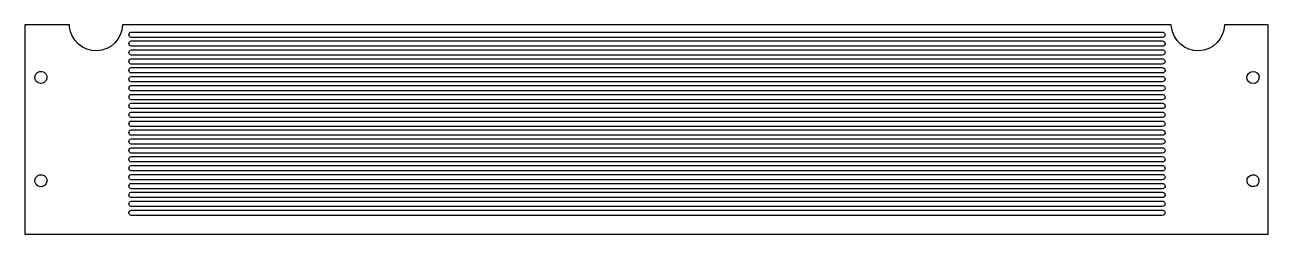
# Model space of a CAD drawing. Header units: millimetres. Extents: x 0 to 350, y 0 to 59.
import ezdxf

# ---------------------------------------------------------------- set-up
doc = ezdxf.new("R2010")
doc.units = ezdxf.units.MM
doc.layers.get('0').update_dxf_attribs({"color": 70})

msp = doc.modelspace()

# ---------------------------------------------------------------- linework, layer by layer
for points in [[(349.75, 58.75), (337.487, 58.75, -0.933054123), (322.541, 58.216), (322.513, 58.75), (27.4869, 58.75, -0.933289509), (12.5411, 58.216), (12.5131, 58.75), (0, 58.75), (0, 0), (349.75, 0)], [(320.709, 56.2435, -0.541527809), (319.938, 55.2526), (29.9381, 55.2526, -0.920699609), (29.9381, 56.7474), (319.938, 56.7474, -0.342517916)], [(320.709, 53.7435, -0.541527809), (319.938, 52.7526), (29.9381, 52.7526, -0.920699609), (29.9381, 54.2474), (319.938, 54.2474, -0.342517916)], [(320.709, 51.2435, -0.541527809), (319.938, 50.2526), (29.9381, 50.2526, -0.920699609), (29.9381, 51.7474), (319.938, 51.7474, -0.342517916)], [(320.709, 48.7435, -0.541527809), (319.938, 47.7526), (29.9381, 47.7526, -0.920699609), (29.9381, 49.2474), (319.938, 49.2474, -0.342517916)], [(3.0822, 44.938, -27.338639477), (2.96072, 44.7216)], [(320.709, 46.2435, -0.541527809), (319.938, 45.2526), (29.9381, 45.2526, -0.920699609), (29.9381, 46.7474), (319.938, 46.7474, -0.342517916)], [(344.951, 45.6089, -27.522895228), (344.723, 45.5119)], [(320.709, 43.7435, -0.541527809), (319.938, 42.7526), (29.9381, 42.7526, -0.920699609), (29.9381, 44.2474), (319.938, 44.2474, -0.342517916)], [(320.709, 41.2435, -0.541527809), (319.938, 40.2526), (29.9381, 40.2526, -0.920699609), (29.9381, 41.7474), (319.938, 41.7474, -0.342517916)], [(320.709, 38.7435, -0.541527809), (319.938, 37.7526), (29.9381, 37.7526, -0.920699609), (29.9381, 39.2474), (319.938, 39.2474, -0.342517916)], [(320.709, 36.2435, -0.541527809), (319.938, 35.2526), (29.9381, 35.2526, -0.920699609), (29.9381, 36.7474), (319.938, 36.7474, -0.342517916)], [(320.709, 33.7435, -0.541527809), (319.938, 32.7526), (29.9381, 32.7526, -0.920699609), (29.9381, 34.2474), (319.938, 34.2474, -0.342517916)], [(320.709, 31.2435, -0.541527809), (319.938, 30.2526), (29.9381, 30.2526, -0.920699609), (29.9381, 31.7474), (319.938, 31.7474, -0.342517916)], [(320.709, 28.7435, -0.541527809), (319.938, 27.7526), (29.9381, 27.7526, -0.920699609), (29.9381, 29.2474), (319.938, 29.2474, -0.342517916)], [(320.709, 26.2435, -0.541527809), (319.938, 25.2526), (29.9381, 25.2526, -0.920699609), (29.9381, 26.7474), (319.938, 26.7474, -0.342517916)], [(320.709, 23.7435, -0.541527809), (319.938, 22.7526), (29.9381, 22.7526, -0.920699609), (29.9381, 24.2474), (319.938, 24.2474, -0.342517916)], [(320.709, 21.2435, -0.541527809), (319.938, 20.2526), (29.9381, 20.2526, -0.920699609), (29.9381, 21.7474), (319.938, 21.7474, -0.342517916)], [(320.709, 18.7435, -0.541527809), (319.938, 17.7526), (29.9381, 17.7526, -0.920699609), (29.9381, 19.2474), (319.938, 19.2474, -0.342517916)], [(3.0822, 15.938, -27.338639477), (2.96072, 15.7216)], [(320.709, 16.2435, -0.541266768), (319.938, 15.2525), (29.9381, 15.2525, -0.920689149), (29.9381, 16.7474), (319.938, 16.7474, -0.342517916)], [(320.709, 13.7435, -0.541266768), (319.938, 12.7525), (29.9381, 12.7525, -0.920689149), (29.9381, 14.2474), (319.938, 14.2474, -0.342517916)], [(344.951, 13.3911, -27.361228594), (345.191, 13.3283)], [(320.709, 11.2435, -0.541266768), (319.938, 10.2525), (29.9381, 10.2525, -0.920689149), (29.9381, 11.7474), (319.938, 11.7474, -0.342517916)], [(320.709, 8.74352, -0.541258406), (319.938, 7.75255), (29.9381, 7.75255, -0.920654976), (29.9381, 9.24744), (319.938, 9.24744, -0.342510531)], [(320.709, 6.24352, -0.541258406), (319.938, 5.25255), (29.9381, 5.25255, -0.920654976), (29.9381, 6.74744), (319.938, 6.74744, -0.342510531)]]:
    msp.add_lwpolyline(points, format="xyb", close=True)

doc.saveas('drawing.dxf')
